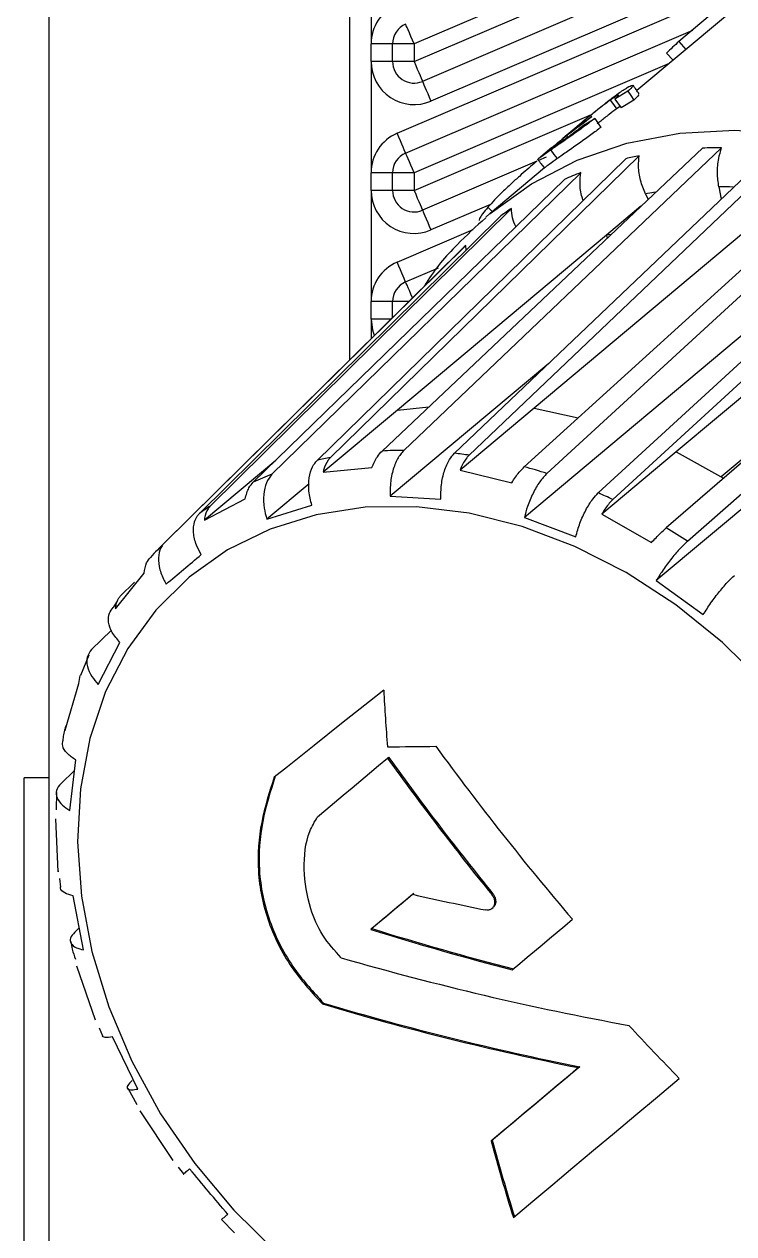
# Model space of a CAD drawing. Extents: x 75 to 2075, y 25 to 1460.
# Drawn here: x 1027.5 to 1074.7, y 1000.8 to 1081.2 of the extents above; entities that cross this region are included whole.
import ezdxf

# ---------------------------------------------------------------- set-up
doc = ezdxf.new("R2010")
doc.units = 0
doc.header["$LTSCALE"] = 5
doc.linetypes.add('SLD-KATı', pattern=[0])
doc.layers.get('0').update_dxf_attribs({"linetype": 'CONTINUOUS'})

msp = doc.modelspace()

# ---------------------------------------------------------------- linework, layer by layer
at = {"color": 7, "linetype": 'SLD-KATı'}
for p, q in [((1029.189, 1153.707), (1029.189, 782.725)), ((1049.189, 1146.969), (1049.189, 1058.884)), ((1093.747, 1094.436), (1054.037, 1077.418)), ((1050.617, 1087.302), (1050.617, 1079.908)), ((1074.189, 1081.743), (1068.288, 1076.804)), ((1073.177, 1081.812), (1071.089, 1080.064)), ((1052.912, 1072.65), (1072.009, 1080.834)), ((1050.617, 1078.731), (1050.617, 1079.908)), ((1052.046, 1079.908), (1050.617, 1079.908)), ((1052.046, 1078.731), (1052.046, 1079.908)), ((1053.475, 1079.908), (1052.046, 1079.908)), ((1053.475, 1079.908), (1053.475, 1078.731)), ((1071.089, 1080.064), (1071.55, 1079.534)), ((1070.268, 1079.295), (1070.702, 1078.824)), ((1050.617, 1078.731), (1050.617, 1071.336)), ((1052.046, 1078.731), (1050.617, 1078.731)), ((1053.475, 1078.731), (1052.046, 1078.731)), ((1067.694, 1076.768), (1066.839, 1076.242)), ((1066.839, 1076.242), (1067.25, 1075.66)), ((1068.09, 1076.177), (1067.25, 1075.66)), ((1065.113, 1075.077), (1063.38, 1073.627)), ((1065.288, 1075.071), (1064.693, 1074.585)), ((1064.735, 1074.677), (1065.288, 1075.071)), ((1067.185, 1075.752), (1066.946, 1075.591)), ((1064.693, 1074.585), (1064.59, 1074.515)), ((1064.755, 1074.514), (1065.493, 1074.948)), ((1065.493, 1074.948), (1065.891, 1074.358)), ((1072.66, 1072.979), (1051.347, 1052.828)), ((1052.791, 1052.871), (1073.921, 1073.005)), ((1077.297, 1072.813), (1056.167, 1052.678)), ((1057.144, 1052.549), (1078.273, 1072.688)), ((1062.647, 1073.013), (1061.743, 1072.257)), ((1067.563, 1072.272), (1047.026, 1052.206)), ((1047.917, 1052.399), (1068.451, 1072.469)), ((1061.641, 1072.105), (1054.037, 1068.846)), ((1062.254, 1072.368), (1061.749, 1072.151)), ((1044.025, 1051.278), (1064.561, 1071.344)), ((1050.617, 1070.159), (1050.617, 1071.336)), ((1052.046, 1071.336), (1050.617, 1071.336)), ((1052.046, 1070.159), (1052.046, 1071.336)), ((1053.475, 1071.336), (1052.046, 1071.336)), ((1053.475, 1071.336), (1053.475, 1070.159)), ((1062.15, 1071.666), (1058.532, 1068.638)), ((1082.766, 1071.728), (1060.809, 1051.779)), ((1062.31, 1051.334), (1084.074, 1071.331)), ((1063.47, 1070.896), (1042.78, 1050.752)), ((1073.741, 1070.401), (1073.897, 1069.573)), ((1050.617, 1070.159), (1050.617, 1062.765)), ((1052.046, 1070.159), (1050.617, 1070.159)), ((1053.475, 1070.159), (1052.046, 1070.159)), ((1087.494, 1070.037), (1065.73, 1050.04)), ((1066.698, 1049.602), (1088.462, 1069.602)), ((1068.869, 1069.929), (1069.047, 1069.563)), ((1039.922, 1049.166), (1059.957, 1068.967)), ((1068.568, 1069.11), (1066.281, 1067.196)), ((1059.243, 1068.468), (1039.204, 1048.67)), ((1066.281, 1067.196), (1052.363, 1055.547)), ((1083.04, 1067.019), (1060.812, 1048.415)), ((1075.389, 1067.332), (1061.471, 1055.683)), ((1066.577, 1067.227), (1066.281, 1067.196)), ((1066.343, 1067.006), (1066.281, 1067.196)), ((1092.798, 1067.267), (1070.239, 1047.708)), ((1056.704, 1066.31), (1036.746, 1046.591)), ((1036.871, 1046.713), (1056.91, 1066.51)), ((1056.944, 1066.197), (1056.91, 1066.51)), ((1071.651, 1046.82), (1094.025, 1066.484)), ((1052.912, 1064.078), (1055.102, 1065.017)), ((1084.817, 1064.413), (1070.899, 1052.764)), ((1050.617, 1061.588), (1050.617, 1062.765)), ((1052.046, 1062.765), (1050.617, 1062.765)), ((1052.046, 1061.707), (1052.046, 1062.765)), ((1091.81, 1062.815), (1069.582, 1044.211)), ((1062.436, 1058.652), (1051.886, 1049.822)), ((1081.364, 1057.353), (1073.899, 1051.105)), ((1052.363, 1055.547), (1054.458, 1055.769)), ((1052.363, 1055.547), (1047.428, 1051.416)), ((1061.471, 1055.683), (1056.536, 1051.553)), ((1061.471, 1055.683), (1064.38, 1055.024)), ((1070.899, 1052.764), (1065.964, 1048.633)), ((1070.899, 1052.764), (1074.057, 1051.018)), ((1044.273, 1052.206), (1039.531, 1048.237)), ((1047.428, 1051.416), (1050.659, 1051.722)), ((1056.536, 1051.553), (1059.973, 1050.72)), ((1046.497, 1050.654), (1043.676, 1048.293)), ((1039.531, 1048.237), (1042.235, 1049.648)), ((1051.886, 1049.822), (1055.262, 1049.629)), ((1043.676, 1048.293), (1046.678, 1049.221)), ((1065.964, 1048.633), (1069.266, 1046.738)), ((1060.812, 1048.415), (1064.233, 1047.121)), ((1033.618, 1042.326), (1035.525, 1044.701)), ((1033.939, 1043.167), (1034.89, 1044.103)), ((1069.582, 1044.211), (1072.712, 1041.942)), ((1032.029, 1039.622), (1033.343, 1040.913)), ((1032.474, 1037.303), (1033.91, 1040.098)), ((1031.835, 1039.256), (1031.288, 1037.898)), ((1030.268, 1034.263), (1031.187, 1037.364)), ((1031.187, 1037.364), (1031.268, 1037.905)), ((1030.308, 1034.515), (1030.267, 1034.358)), ((1051.78, 1032.459), (1051.709, 1032.401)), ((1029.972, 1030.699), (1030.894, 1031.585)), ((1030.577, 1028.916), (1030.976, 1032.276)), ((1029.189, 1031.082), (1027.546, 1031.082)), ((1027.546, 849.801), (1027.546, 1031.082)), ((1029.7, 1030.108), (1029.683, 1028.952)), ((1029.81, 1024.836), (1029.644, 1028.355)), ((1029.898, 1024.397), (1029.953, 1023.825)), ((1031.484, 1019.641), (1030.806, 1023.236)), ((1058.715, 1023.377), (1058.646, 1023.319)), ((1058.658, 1022.397), (1058.728, 1022.456)), ((1030.903, 1020.817), (1031.208, 1021.1)), ((1050.668, 1021.06), (1050.599, 1021.002)), ((1032.287, 1014.968), (1031.049, 1018.558)), ((1047.453, 1016.103), (1047.383, 1016.044)), ((1032.534, 1014.46), (1032.758, 1013.925)), ((1035.104, 1010.385), (1033.416, 1013.864)), ((1064.49, 1011.868), (1064.42, 1011.809)), ((1034.449, 1010.44), (1035.033, 1009.346)), ((1037.457, 1005.625), (1035.264, 1008.93)), ((1058.668, 1006.982), (1058.598, 1006.923)), ((1037.783, 1005.192), (1038.146, 1004.735)), ((1040.678, 1001.713), (1041.539, 1000.81))]:
    msp.add_line(p, q, dxfattribs=at)
at = {"color": 8, "linetype": 'SLD-KATı'}
for p, q in [((1088.493, 1094.916), (1053.475, 1079.908)), ((1053.475, 1078.731), (1089.854, 1094.322)), ((1095.05, 1093.44), (1054.6, 1076.104)), ((1052.349, 1073.963), (1087.094, 1088.853)), ((1070.446, 1078.61), (1053.475, 1071.336)), ((1053.475, 1070.159), (1065.285, 1075.221)), ((1058.556, 1069.228), (1054.6, 1067.533)), ((1052.349, 1065.391), (1057.411, 1067.56)), ((1053.117, 1062.765), (1052.046, 1062.765)), ((1050.617, 1061.588), (1050.617, 1060.296)), ((1051.925, 1061.588), (1050.617, 1061.588))]:
    msp.add_line(p, q, dxfattribs=at)
at = {"color": 7, "linetype": 'SLD-KATı', "flags": 128}
for points in [[(1053.475, 1079.908), (1053.365, 1080.164), (1053.259, 1080.41), (1053.162, 1080.637), (1053.077, 1080.836), (1053.007, 1081), (1052.955, 1081.121), (1052.923, 1081.196), (1052.912, 1081.221)], [(1053.475, 1078.731), (1053.584, 1078.474), (1053.69, 1078.228), (1053.787, 1078.001), (1053.873, 1077.802), (1053.942, 1077.639), (1053.994, 1077.518), (1054.026, 1077.443), (1054.037, 1077.418)], [(1054.037, 1077.418), (1054.048, 1077.392), (1054.08, 1077.318), (1054.132, 1077.196), (1054.202, 1077.033), (1054.287, 1076.834), (1054.385, 1076.607), (1054.49, 1076.361), (1054.6, 1076.104)], [(1067.694, 1076.768), (1067.892, 1076.473), (1068.09, 1076.177)], [(1066.514, 1076.159), (1066.73, 1075.875), (1066.946, 1075.591)], [(1052.912, 1072.65), (1052.901, 1072.675), (1052.869, 1072.749), (1052.817, 1072.871), (1052.747, 1073.034), (1052.662, 1073.233), (1052.564, 1073.46), (1052.459, 1073.706), (1052.349, 1073.963)], [(1053.475, 1071.336), (1053.365, 1071.593), (1053.259, 1071.839), (1053.162, 1072.066), (1053.077, 1072.265), (1053.007, 1072.428), (1052.955, 1072.55), (1052.923, 1072.624), (1052.912, 1072.65)], [(1062.565, 1072.846), (1062.781, 1072.562), (1062.996, 1072.277)], [(1053.475, 1070.159), (1053.584, 1069.903), (1053.69, 1069.657), (1053.787, 1069.43), (1053.873, 1069.231), (1053.942, 1069.067), (1053.994, 1068.946), (1054.026, 1068.871), (1054.037, 1068.846)], [(1054.037, 1068.846), (1054.048, 1068.821), (1054.08, 1068.746), (1054.132, 1068.625), (1054.202, 1068.462), (1054.287, 1068.263), (1054.385, 1068.036), (1054.49, 1067.789), (1054.6, 1067.533)], [(1058.238, 1068.388), (1058.51, 1068.62), (1058.532, 1068.638)], [(1058.384, 1069.038), (1058.638, 1068.789), (1058.672, 1068.755)], [(1056.91, 1066.51), (1056.806, 1066.409), (1056.704, 1066.31)], [(1052.912, 1064.078), (1052.901, 1064.103), (1052.869, 1064.178), (1052.817, 1064.299), (1052.747, 1064.463), (1052.662, 1064.662), (1052.564, 1064.889), (1052.459, 1065.135), (1052.349, 1065.391)], [(1079.824, 995.164), (1082.045, 997.359), (1083.905, 999.908), (1085.376, 1002.77), (1086.433, 1005.902), (1087.06, 1009.252), (1087.247, 1012.769), (1086.991, 1016.396), (1086.297, 1020.078), (1085.175, 1023.755), (1083.643, 1027.37), (1081.725, 1030.865), (1079.451, 1034.186), (1076.857, 1037.281), (1073.984, 1040.099), (1070.878, 1042.598), (1067.587, 1044.737), (1064.163, 1046.483), (1060.661, 1047.808), (1057.135, 1048.692), (1053.641, 1049.12), (1050.234, 1049.085), (1046.968, 1048.589), (1043.895, 1047.639), (1041.063, 1046.25), (1038.516, 1044.444), (1036.295, 1042.249), (1034.434, 1039.7), (1032.964, 1036.838), (1031.907, 1033.707), (1031.28, 1030.356), (1031.092, 1026.839), (1031.348, 1023.212), (1032.042, 1019.53), (1033.164, 1015.853), (1034.696, 1012.238), (1036.615, 1008.743), (1038.889, 1005.422), (1041.482, 1002.327), (1044.355, 999.509), (1047.461, 997.01), (1050.752, 994.871), (1054.176, 993.125), (1057.678, 991.8), (1061.204, 990.917), (1064.698, 990.489), (1068.105, 990.523), (1071.371, 991.019), (1074.444, 991.969), (1077.277, 993.358), (1079.824, 995.164)], [(1051.454, 1036.915), (1050.514, 1036.166), (1049.582, 1035.425), (1048.658, 1034.691), (1047.743, 1033.964), (1046.836, 1033.244), (1045.938, 1032.531), (1045.049, 1031.826), (1044.169, 1031.128)], [(1047.045, 1028.487), (1047.615, 1028.965), (1048.189, 1029.446), (1048.766, 1029.931), (1049.348, 1030.419), (1049.933, 1030.91), (1050.521, 1031.404), (1051.114, 1031.901), (1051.709, 1032.401)], [(1053.383, 1023.338), (1053.03, 1023.042), (1052.679, 1022.747), (1052.328, 1022.453), (1051.98, 1022.16), (1051.632, 1021.869), (1051.286, 1021.579), (1050.942, 1021.29), (1050.599, 1021.002)], [(1053.453, 1023.397), (1053.1, 1023.1), (1052.748, 1022.805), (1052.398, 1022.511), (1052.049, 1022.219), (1051.702, 1021.927), (1051.356, 1021.637), (1051.012, 1021.348), (1050.668, 1021.06)], [(1060.008, 1018.32), (1060.5, 1018.732), (1060.994, 1019.147), (1061.49, 1019.563), (1061.989, 1019.982), (1062.49, 1020.403), (1062.994, 1020.825), (1063.5, 1021.25), (1064.009, 1021.677)], [(1064.42, 1011.809), (1063.67, 1011.18), (1062.926, 1010.555), (1062.188, 1009.936), (1061.457, 1009.323), (1060.732, 1008.714), (1060.014, 1008.112), (1059.303, 1007.515), (1058.598, 1006.923)], [(1064.49, 1011.868), (1063.74, 1011.238), (1062.996, 1010.614), (1062.258, 1009.995), (1061.527, 1009.381), (1060.802, 1008.773), (1060.084, 1008.17), (1059.373, 1007.573), (1058.668, 1006.982)], [(1060.079, 1001.836), (1061.376, 1002.925), (1062.698, 1004.034), (1064.043, 1005.163), (1065.412, 1006.312), (1066.804, 1007.48), (1068.218, 1008.666), (1069.655, 1009.871), (1071.112, 1011.094)]]:
    msp.add_lwpolyline(points, dxfattribs=at)
at = {"color": 8, "linetype": 'SLD-KATı', "flags": 128}
for points in [[(1058.532, 1068.638), (1061.275, 1070.605), (1064.331, 1072.172), (1067.637, 1073.298), (1071.149, 1073.968), (1074.819, 1074.174), (1078.597, 1073.912), (1082.432, 1073.187), (1086.273, 1072.007), (1090.067, 1070.389), (1093.763, 1068.355), (1097.312, 1065.932), (1100.664, 1063.153), (1103.776, 1060.056), (1106.604, 1056.682), (1109.11, 1053.077), (1111.261, 1049.291), (1113.028, 1045.373), (1114.386, 1041.377), (1115.318, 1037.357), (1115.81, 1033.368), (1115.857, 1029.463), (1115.456, 1025.695), (1114.615, 1022.115), (1113.343, 1018.772), (1111.659, 1015.711), (1109.585, 1012.973), (1107.149, 1010.595)], [(1069.508, 1070.046), (1069.288, 1070.008), (1068.869, 1069.929)], [(1053.368, 1063.013), (1053.365, 1063.021), (1053.259, 1063.268), (1053.162, 1063.495), (1053.077, 1063.693), (1053.007, 1063.857), (1052.955, 1063.978), (1052.923, 1064.053), (1052.912, 1064.078)], [(1050.617, 1061.588), (1050.704, 1060.889), (1050.83, 1060.506)]]:
    msp.add_lwpolyline(points, dxfattribs=at)
at = {"color": 7, "linetype": 'SLD-KATı'}
for centre, radius, start, end in [((1053.475, 1079.908), 2.857, 113.19859, 180), ((1053.475, 1079.908), 1.429, 113.19859, 180), ((1086.409, 1062.9), 23.007, 131.75032, 134.5517), ((1053.475, 1078.731), 2.857, 180, 293.19859), ((1053.475, 1078.731), 1.429, 180, 293.19859), ((1053.475, 1071.336), 2.857, 113.19859, 180), ((1053.475, 1071.336), 1.429, 113.19859, 180), ((1073.897, 1044.227), 28.778, 89.95214, 92.46456), ((1073.516, 1047.529), 25.449, 101.4788, 103.52854), ((1072.971, 1049.315), 23.58, 110.89473, 113.76196), ((1053.475, 1070.159), 2.857, 180, 293.19859), ((1053.475, 1070.159), 1.429, 180, 293.19859), ((1072.427, 1050.374), 22.388, 123.84902, 126.08047), ((1053.475, 1062.765), 2.857, 113.19859, 180), ((1053.475, 1062.765), 1.429, 113.19859, 180), ((1052.869, 1026.028), 26.843, 90.16575, 93.25018), ((1052.687, 1022.642), 30.237, 81.52432, 83.39174), ((1052.536, 1028.876), 23.972, 101.10908, 103.2879), ((1051.868, 1018.805), 34.164, 72.20373, 74.82992), ((1051.969, 1030.737), 22.024, 111.14145, 114.65974), ((1050.575, 1015.333), 37.872, 64.80334, 66.41025), ((1051.507, 1031.624), 21.023, 123.44287, 125.82045), ((1048.975, 1012.342), 41.266, 56.66772, 58.98354), ((1051.529, 1031.629), 21.033, 134.17957, 137.80761), ((1059.991, 1026.252), 31.064, 147.61614, 148.64296), ((1269.539, 1049.464), 218.446, 183.29341, 184.28228), ((1051.006, 1246.48), 213.328, 270.18719, 271.0521), ((1210.179, 1146.399), 192.15, 216.09932, 220.47316), ((1207.724, 1144.366), 192.033, 215.66552, 219.07553), ((1207.585, 1144.252), 191.762, 215.66008, 219.07491), ((1096.218, 1211.159), 192.643, 257.15268, 258.62532), ((1106.996, 1201.022), 188.648, 252.60528, 255.57721), ((1107.005, 1200.862), 188.421, 252.60289, 255.57837), ((1102.917, 1207.032), 195.6, 253.88801, 259.64737), ((1101.694, 1198.129), 190.012, 253.39181, 258.68735), ((1101.711, 1197.97), 189.788, 253.38819, 258.68996), ((1208.188, 1144.648), 191.38, 222.80002, 224.25449), ((1218.153, 1050.613), 165.429, 195.31347, 197.14868), ((1218.036, 1050.634), 165.238, 195.31793, 197.15519)]:
    msp.add_arc(centre, radius, start, end, dxfattribs=at)
at = {"color": 8, "linetype": 'SLD-KATı'}
msp.add_arc((1073.825, 1042.694), 27.707, 88.18929, 90.17286, dxfattribs=at)
at = {"color": 7, "linetype": 'SLD-KATı'}
for points, knots in [([(1067.056, 1076.609), (1067.278, 1076.761), (1067.719, 1077.064), (1067.903, 1077.134), (1067.995, 1077.169)], [0, 0, 0, 0, 0.501628, 1, 1, 1, 1]), ([(1068, 1077.133), (1068.015, 1077.123), (1068.055, 1077.097), (1067.832, 1076.894), (1067.694, 1076.768)], [0, 0, 0, 0, 0.376596, 1, 1, 1, 1]), ([(1068.444, 1076.578), (1068.377, 1076.675), (1068.242, 1076.87), (1068.108, 1077.065), (1068.041, 1077.163)], [0, 0, 0, 0, 0.50001, 1, 1, 1, 1]), ([(1066.514, 1076.159), (1066.35, 1076.039), (1066.104, 1075.86), (1065.724, 1075.562), (1065.439, 1075.334), (1065.163, 1075.11), (1064.816, 1074.824), (1064.62, 1074.661), (1064.49, 1074.552)], [0, 0, 0, 0, 0.251701, 0.378687, 0.503001, 0.627338, 0.752566, 1, 1, 1, 1]), ([(1065.113, 1075.077), (1065.188, 1075.139), (1065.41, 1075.326), (1065.793, 1075.641), (1066.397, 1076.125), (1066.792, 1076.416), (1067.056, 1076.609)], [0, 0, 0, 0, 0.111229, 0.332586, 0.555345, 1, 1, 1, 1]), ([(1066.839, 1076.242), (1066.907, 1076.306), (1067.043, 1076.435), (1067.096, 1076.515), (1067.014, 1076.486), (1066.848, 1076.391), (1066.647, 1076.251), (1066.514, 1076.159)], [0, 0, 0, 0, 0.248532, 0.49706, 0.621416, 0.748203, 1, 1, 1, 1]), ([(1068.405, 1076.549), (1068.418, 1076.538), (1068.454, 1076.509), (1068.229, 1076.304), (1068.09, 1076.177)], [0, 0, 0, 0, 0.382744, 1, 1, 1, 1]), ([(1066.946, 1075.591), (1066.785, 1075.473), (1066.543, 1075.296), (1066.168, 1075.003), (1065.896, 1074.785), (1065.727, 1074.648), (1065.648, 1074.583)], [0, 0, 0, 0, 0.409214, 0.61633, 0.819898, 1, 1, 1, 1]), ([(1065.493, 1074.948), (1065.284, 1074.786), (1064.866, 1074.464), (1064.066, 1073.892), (1063.238, 1073.317), (1062.79, 1073.003), (1062.565, 1072.846)], [0, 0, 0, 0, 0.248381, 0.497313, 0.747836, 1, 1, 1, 1]), ([(1064.59, 1074.515), (1064.448, 1074.414), (1064.164, 1074.214), (1063.753, 1073.897), (1063.421, 1073.635), (1063.183, 1073.443), (1063.012, 1073.302), (1062.892, 1073.203), (1062.841, 1073.16), (1062.815, 1073.138)], [0, 0, 0, 0, 0.25191, 0.502882, 0.626562, 0.752119, 0.875995, 0.937995, 1, 1, 1, 1]), ([(1065.891, 1074.358), (1065.684, 1074.197), (1065.27, 1073.878), (1064.606, 1073.403), (1064.072, 1073.028), (1063.548, 1072.664), (1063.217, 1072.432), (1062.996, 1072.277)], [0, 0, 0, 0, 0.250169, 0.499622, 0.624404, 0.750185, 1, 1, 1, 1]), ([(1063.057, 1073.261), (1063.189, 1073.354), (1063.387, 1073.495), (1063.698, 1073.717), (1063.933, 1073.887), (1064.165, 1074.058), (1064.454, 1074.276), (1064.636, 1074.419), (1064.755, 1074.514)], [0, 0, 0, 0, 0.251606, 0.378456, 0.502797, 0.624412, 0.752133, 1, 1, 1, 1]), ([(1064.49, 1074.552), (1064.391, 1074.469), (1064.243, 1074.345), (1064.176, 1074.284), (1064.184, 1074.285), (1064.244, 1074.324), (1064.397, 1074.433), (1064.6, 1074.579), (1064.735, 1074.677)], [0, 0, 0, 0, 0.247251, 0.371818, 0.496878, 0.622206, 0.748285, 1, 1, 1, 1]), ([(1062.647, 1073.013), (1062.704, 1073.061), (1062.898, 1073.223), (1063.199, 1073.473), (1063.503, 1073.72), (1063.653, 1073.841), (1063.729, 1073.901)], [0, 0, 0, 0, 0.174819, 0.585748, 0.792606, 1, 1, 1, 1]), ([(1063.729, 1073.901), (1063.61, 1073.809), (1063.384, 1073.633), (1063.359, 1073.609), (1063.347, 1073.598)], [0, 0, 0, 0, 0.523982, 1, 1, 1, 1]), ([(1062.565, 1072.846), (1062.372, 1072.708), (1061.986, 1072.432), (1061.732, 1072.242), (1061.677, 1072.202), (1061.722, 1072.239), (1061.743, 1072.257)], [0, 0, 0, 0, 0.339481, 0.677343, 0.844396, 1, 1, 1, 1]), ([(1062.815, 1073.138), (1062.737, 1073.073), (1062.62, 1072.974), (1062.583, 1072.936), (1062.598, 1072.941), (1062.654, 1072.977), (1062.788, 1073.07), (1062.949, 1073.184), (1063.057, 1073.261)], [0, 0, 0, 0, 0.24698, 0.37283, 0.496624, 0.624061, 0.748075, 1, 1, 1, 1]), ([(1073.741, 1070.401), (1073.701, 1070.707), (1073.622, 1071.319), (1073.703, 1072.247), (1073.854, 1072.771), (1073.921, 1073.005)], [0, 0, 0, 0, 0.356268, 0.712547, 1, 1, 1, 1]), ([(1061.641, 1072.105), (1061.573, 1072.048), (1061.239, 1071.766), (1060.666, 1071.27), (1059.936, 1070.615), (1059.356, 1070.069), (1058.81, 1069.52), (1058.526, 1069.199), (1058.384, 1069.038)], [0, 0, 0, 0, 0.078022, 0.383159, 0.5364399, 0.6901323, 0.844698, 1, 1, 1, 1]), ([(1061.695, 1072.216), (1061.771, 1072.124), (1061.923, 1071.94), (1062.075, 1071.757), (1062.15, 1071.665)], [0, 0, 0, 0, 0.500008, 1, 1, 1, 1]), ([(1062.996, 1072.277), (1062.808, 1072.143), (1062.431, 1071.874), (1062.176, 1071.682), (1062.16, 1071.672), (1062.155, 1071.669)], [0, 0, 0, 0, 0.41043, 0.820455, 1, 1, 1, 1]), ([(1068.869, 1069.929), (1068.746, 1070.227), (1068.502, 1070.822), (1068.374, 1071.728), (1068.427, 1072.241), (1068.451, 1072.469)], [0, 0, 0, 0, 0.357058, 0.714133, 1, 1, 1, 1]), ([(1064.726, 1069.5), (1064.699, 1069.57), (1064.558, 1069.939), (1064.488, 1070.604), (1064.539, 1071.116), (1064.561, 1071.344)], [0, 0, 0, 0, 0.114514, 0.604588, 1, 1, 1, 1]), ([(1058.384, 1069.038), (1058.26, 1068.889), (1058.013, 1068.591), (1057.799, 1068.26), (1057.809, 1068.187), (1057.814, 1068.152)], [0, 0, 0, 0, 0.344051, 0.68688, 1, 1, 1, 1]), ([(1060.243, 1067.754), (1060.159, 1067.949), (1059.977, 1068.369), (1059.964, 1068.758), (1059.957, 1068.967)], [0, 0, 0, 0, 0.462034, 1, 1, 1, 1]), ([(1058.246, 1068.347), (1057.601, 1067.762), (1056.147, 1066.445), (1054.806, 1064.876), (1054.194, 1063.857), (1054.153, 1063.789)], [0, 0, 0, 0, 0.427126, 0.961589, 1, 1, 1, 1]), ([(1050.659, 1051.722), (1050.777, 1051.984), (1050.98, 1052.433), (1051.239, 1052.712), (1051.347, 1052.828)], [0, 0, 0, 0, 0.583356, 1, 1, 1, 1]), ([(1052.791, 1052.871), (1052.644, 1052.697), (1052.349, 1052.348), (1052.041, 1051.523), (1051.877, 1050.646), (1051.883, 1050.074), (1051.886, 1049.822)], [0, 0, 0, 0, 0.263762, 0.527584, 0.791618, 1, 1, 1, 1]), ([(1055.262, 1049.629), (1055.262, 1049.951), (1055.262, 1050.596), (1055.473, 1051.521), (1055.787, 1052.247), (1056.051, 1052.547), (1056.167, 1052.678)], [0, 0, 0, 0, 0.264585, 0.529287, 0.793667, 1, 1, 1, 1]), ([(1057.144, 1052.549), (1057.087, 1052.49), (1056.88, 1052.274), (1056.676, 1051.915), (1056.555, 1051.601), (1056.536, 1051.553)], [0, 0, 0, 0, 0.242341, 0.882108, 1, 1, 1, 1]), ([(1046.678, 1049.221), (1046.599, 1049.534), (1046.443, 1050.161), (1046.473, 1051.066), (1046.674, 1051.779), (1046.919, 1052.076), (1047.026, 1052.206)], [0, 0, 0, 0, 0.2645998, 0.5292963, 0.7936799, 1, 1, 1, 1]), ([(1047.917, 1052.399), (1047.863, 1052.34), (1047.667, 1052.125), (1047.509, 1051.772), (1047.439, 1051.464), (1047.428, 1051.416)], [0, 0, 0, 0, 0.242335, 0.882096, 1, 1, 1, 1]), ([(1059.973, 1050.72), (1060.137, 1050.967), (1060.418, 1051.392), (1060.694, 1051.665), (1060.809, 1051.779)], [0, 0, 0, 0, 0.583359, 1, 1, 1, 1]), ([(1044.025, 1051.278), (1043.89, 1051.106), (1043.621, 1050.76), (1043.45, 1049.951), (1043.466, 1049.094), (1043.612, 1048.538), (1043.676, 1048.293)], [0, 0, 0, 0, 0.263757, 0.527589, 0.791621, 1, 1, 1, 1]), ([(1062.31, 1051.334), (1062.15, 1051.163), (1061.829, 1050.821), (1061.374, 1050.028), (1061.019, 1049.192), (1060.876, 1048.653), (1060.812, 1048.415)], [0, 0, 0, 0, 0.2637569, 0.5275831, 0.7916151, 1, 1, 1, 1]), ([(1042.235, 1049.648), (1042.309, 1049.91), (1042.437, 1050.358), (1042.679, 1050.636), (1042.78, 1050.752)], [0, 0, 0, 0, 0.583357, 1, 1, 1, 1]), ([(1064.233, 1047.121), (1064.316, 1047.425), (1064.483, 1048.033), (1064.888, 1048.916), (1065.321, 1049.616), (1065.606, 1049.911), (1065.73, 1050.04)], [0, 0, 0, 0, 0.264583, 0.5292825, 0.7936673, 1, 1, 1, 1]), ([(1066.698, 1049.602), (1066.638, 1049.543), (1066.42, 1049.33), (1066.167, 1048.981), (1065.991, 1048.68), (1065.964, 1048.633)], [0, 0, 0, 0, 0.242348, 0.882112, 1, 1, 1, 1]), ([(1039.32, 1045.937), (1039.207, 1046.148), (1038.946, 1046.636), (1038.772, 1047.412), (1038.831, 1048.056), (1039.012, 1048.456), (1039.151, 1048.611), (1039.204, 1048.67)], [0, 0, 0, 0, 0.202888, 0.467551, 0.731798, 0.897057, 1, 1, 1, 1]), ([(1039.922, 1049.166), (1039.87, 1049.108), (1039.682, 1048.899), (1039.562, 1048.566), (1039.535, 1048.281), (1039.531, 1048.237)], [0, 0, 0, 0, 0.242343, 0.882097, 1, 1, 1, 1]), ([(1069.266, 1046.738), (1069.472, 1046.958), (1069.825, 1047.336), (1070.117, 1047.598), (1070.239, 1047.708)], [0, 0, 0, 0, 0.583355, 1, 1, 1, 1]), ([(1036.871, 1046.713), (1036.818, 1046.653), (1036.629, 1046.441), (1036.45, 1045.93), (1036.482, 1045.15), (1036.711, 1044.469), (1036.926, 1044.088), (1036.987, 1043.98)], [0, 0, 0, 0, 0.102988, 0.36681, 0.630618, 0.894683, 1, 1, 1, 1]), ([(1071.651, 1046.82), (1071.478, 1046.655), (1071.132, 1046.327), (1070.535, 1045.61), (1069.996, 1044.876), (1069.709, 1044.414), (1069.582, 1044.211)], [0, 0, 0, 0, 0.263758, 0.527583, 0.79162, 1, 1, 1, 1]), ([(1035.525, 1044.701), (1035.561, 1044.947), (1035.623, 1045.369), (1035.851, 1045.642), (1035.946, 1045.755)], [0, 0, 0, 0, 0.583361, 1, 1, 1, 1]), ([(1036.987, 1043.98), (1037.373, 1044.303), (1038.143, 1044.95), (1038.928, 1045.608), (1039.32, 1045.937)], [0, 0, 0, 0, 0.5, 1, 1, 1, 1]), ([(1072.712, 1041.942), (1072.876, 1042.202), (1073.203, 1042.723), (1073.795, 1043.505), (1074.343, 1044.142), (1074.647, 1044.426), (1074.781, 1044.551)], [0, 0, 0, 0, 0.2646, 0.529291, 0.793679, 1, 1, 1, 1]), ([(1033.939, 1043.167), (1033.889, 1043.112), (1033.708, 1042.91), (1033.614, 1042.611), (1033.618, 1042.365), (1033.618, 1042.326)], [0, 0, 0, 0, 0.242344, 0.882096, 1, 1, 1, 1]), ([(1033.91, 1040.098), (1033.72, 1040.318), (1033.34, 1040.757), (1033.111, 1041.444), (1033.151, 1042.022), (1033.369, 1042.297), (1033.465, 1042.417)], [0, 0, 0, 0, 0.264602, 0.529297, 0.793678, 1, 1, 1, 1]), ([(1032.029, 1039.622), (1031.912, 1039.464), (1031.678, 1039.148), (1031.703, 1038.503), (1031.976, 1037.862), (1032.321, 1037.474), (1032.474, 1037.303)], [0, 0, 0, 0, 0.263758, 0.527589, 0.791624, 1, 1, 1, 1]), ([(1030.267, 1034.358), (1030.227, 1034.223), (1030.151, 1033.965), (1030.122, 1033.689), (1030.109, 1033.558)], [0, 0, 0, 0, 0.527261, 1, 1, 1, 1]), ([(1030.314, 1034.513), (1030.29, 1034.461), (1030.252, 1034.38), (1030.264, 1034.294), (1030.268, 1034.263)], [0, 0, 0, 0, 0.644611, 1, 1, 1, 1]), ([(1030.976, 1032.276), (1030.766, 1032.42), (1030.347, 1032.707), (1030.06, 1033.17), (1030.105, 1033.445), (1030.123, 1033.557)], [0, 0, 0, 0, 0.372618, 0.74539, 1, 1, 1, 1]), ([(1044.169, 1031.128), (1043.856, 1030.142), (1043.233, 1028.175), (1042.961, 1024.924), (1043.649, 1021.483), (1045.232, 1018.384), (1046.718, 1016.769), (1047.383, 1016.044)], [0, 0, 0, 0, 0.2093465, 0.4174781, 0.6246741, 0.8317405, 1, 1, 1, 1]), ([(1044.239, 1031.187), (1043.927, 1030.201), (1043.303, 1028.234), (1043.031, 1024.983), (1043.719, 1021.541), (1045.303, 1018.443), (1046.788, 1016.827), (1047.453, 1016.103)], [0, 0, 0, 0, 0.209347, 0.417478, 0.624674, 0.831742, 1, 1, 1, 1]), ([(1029.972, 1030.699), (1029.859, 1030.553), (1029.632, 1030.261), (1029.697, 1029.749), (1030.021, 1029.281), (1030.407, 1029.028), (1030.577, 1028.916)], [0, 0, 0, 0, 0.263758, 0.527584, 0.791615, 1, 1, 1, 1]), ([(1048.635, 1019.115), (1048.194, 1019.599), (1047.315, 1020.564), (1046.425, 1022.65), (1046.057, 1025.044), (1046.288, 1027.183), (1046.863, 1028.172), (1047.045, 1028.487)], [0, 0, 0, 0, 0.177612, 0.354736, 0.611056, 0.876393, 1, 1, 1, 1]), ([(1029.806, 1024.907), (1029.806, 1024.905), (1029.795, 1024.88), (1029.802, 1024.857), (1029.81, 1024.836)], [0, 0, 0, 0, 0.068114, 1, 1, 1, 1]), ([(1030.806, 1023.236), (1030.602, 1023.296), (1030.195, 1023.415), (1029.932, 1023.641), (1029.956, 1023.796), (1029.961, 1023.826)], [0, 0, 0, 0, 0.446047, 0.892272, 1, 1, 1, 1]), ([(1058.646, 1023.319), (1058.691, 1023.253), (1058.783, 1023.12), (1058.842, 1022.891), (1058.834, 1022.671), (1058.754, 1022.483), (1058.613, 1022.348), (1058.429, 1022.278), (1058.291, 1022.293), (1058.224, 1022.3)], [0, 0, 0, 0, 0.143612, 0.287378, 0.431265, 0.575267, 0.719277, 0.863188, 1, 1, 1, 1]), ([(1058.715, 1023.377), (1058.761, 1023.311), (1058.852, 1023.178), (1058.912, 1022.949), (1058.902, 1022.731), (1058.837, 1022.558), (1058.755, 1022.49), (1058.722, 1022.462)], [0, 0, 0, 0, 0.2143099, 0.4288554, 0.6435728, 0.8584659, 1, 1, 1, 1]), ([(1030.903, 1020.817), (1030.789, 1020.685), (1030.561, 1020.42), (1030.62, 1020.058), (1030.936, 1019.786), (1031.316, 1019.686), (1031.484, 1019.641)], [0, 0, 0, 0, 0.26376, 0.527588, 0.791619, 1, 1, 1, 1]), ([(1030.639, 1020.189), (1030.67, 1020.021), (1030.74, 1019.631), (1030.872, 1019.243), (1030.947, 1019.022)], [0, 0, 0, 0, 0.42957, 1, 1, 1, 1]), ([(1033.416, 1013.864), (1033.232, 1013.834), (1032.872, 1013.776), (1032.772, 1013.866), (1032.724, 1013.91)], [0, 0, 0, 0, 0.510964, 1, 1, 1, 1]), ([(1034.73, 1010.945), (1034.611, 1010.826), (1034.374, 1010.588), (1034.382, 1010.379), (1034.631, 1010.306), (1034.959, 1010.361), (1035.104, 1010.385)], [0, 0, 0, 0, 0.26376, 0.527586, 0.791616, 1, 1, 1, 1]), ([(1038.551, 1005.077), (1038.45, 1004.992), (1038.217, 1004.796), (1038.079, 1004.679), (1038.16, 1004.747), (1038.351, 1004.907), (1038.491, 1005.024), (1038.545, 1005.069)], [0, 0, 0, 0, 0.2028929, 0.4675489, 0.7317949, 0.8970589, 1, 1, 1, 1]), ([(1041.084, 1002.055), (1040.659, 1002.556), (1039.807, 1003.557), (1038.97, 1004.57), (1038.551, 1005.077)], [0, 0, 0, 0, 0.500004, 1, 1, 1, 1]), ([(1040.681, 1001.716), (1040.676, 1001.711), (1040.659, 1001.698), (1040.838, 1001.848), (1041.03, 1002.009), (1041.084, 1002.055)], [0, 0, 0, 0, 0.253291, 0.787101, 1, 1, 1, 1])]:
    msp.add_open_spline(points, degree=3, knots=knots, dxfattribs=at)

doc.saveas('drawing.dxf')
